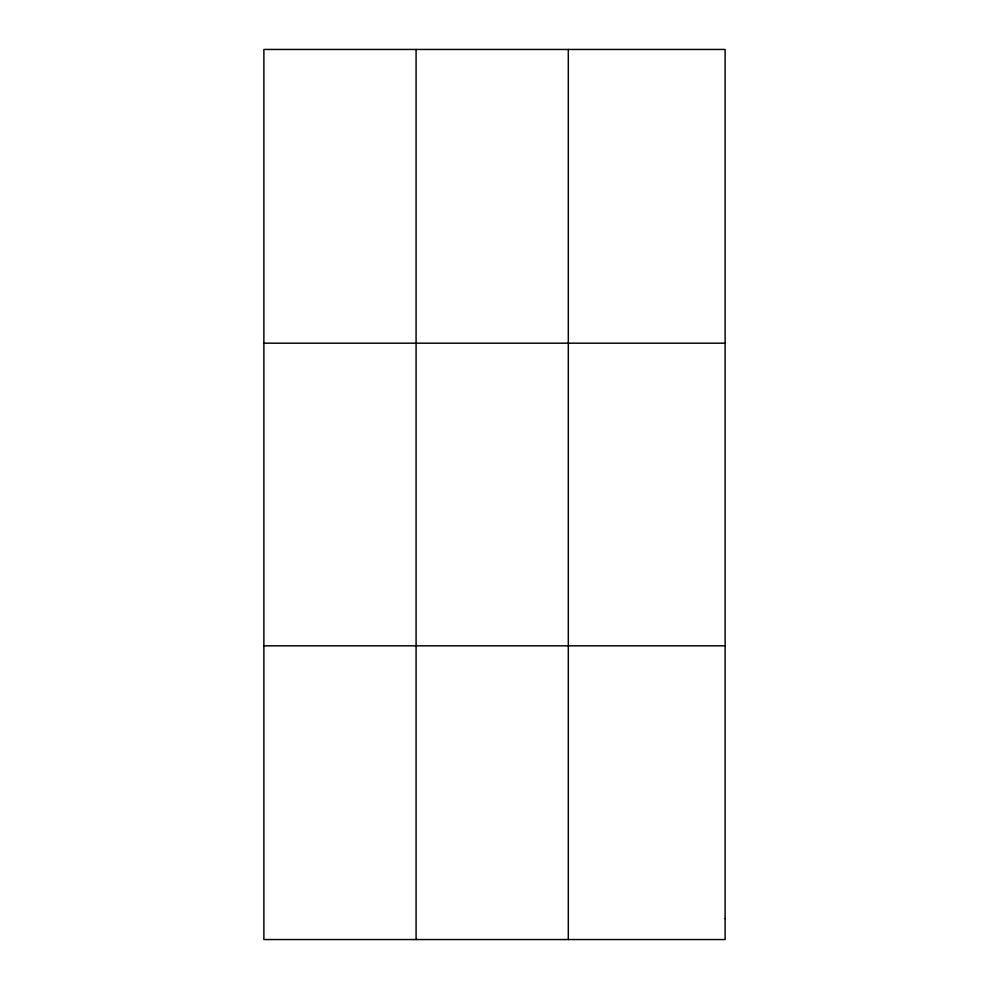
<?xml version="1.0" encoding="UTF-8"?>
<svg xmlns="http://www.w3.org/2000/svg" width="989" height="989" viewBox="0 0 989 989"><rect width="100%" height="100%" fill="white"/><g stroke="black" fill="none" stroke-linecap="round" stroke-linejoin="round"><path stroke-width="1.48" d="M416.085 49.45L416.085 939.55M568.304 49.45L568.304 939.55M263.878 343.183L725.122 343.183M263.878 645.817L725.122 645.817M725.122 918.571L725.122 939.55L263.878 939.55L263.878 49.45L725.122 49.45L725.122 918.571"/></g></svg>
